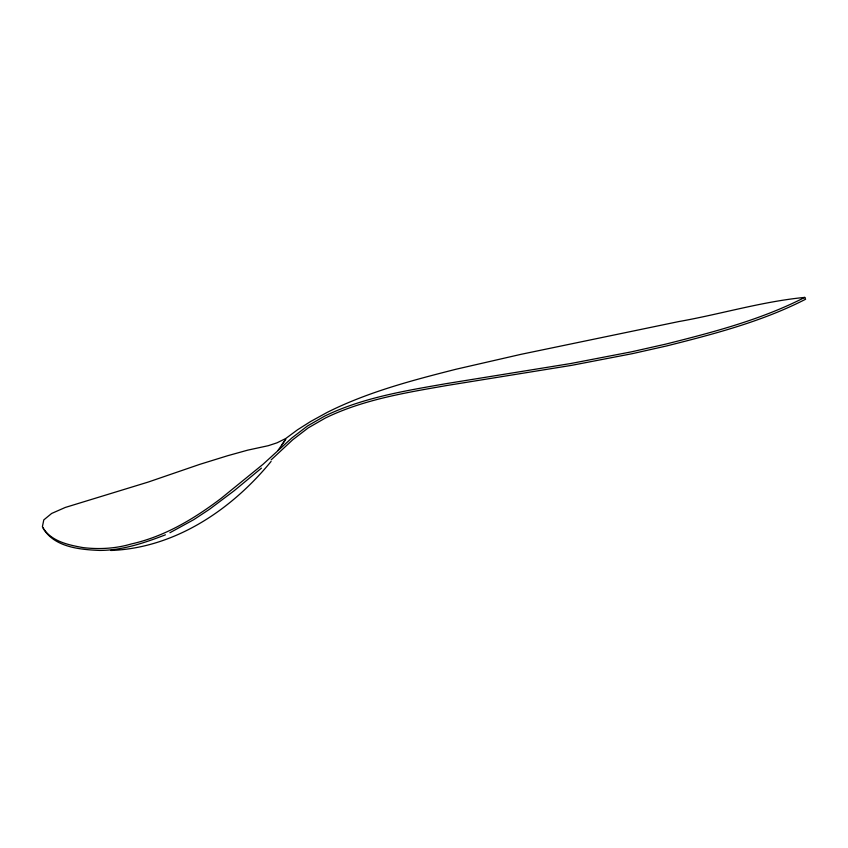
<?xml version="1.0" encoding="UTF-8"?>
<svg xmlns="http://www.w3.org/2000/svg" width="848" height="848" viewBox="0 0 848 848"><rect width="100%" height="100%" fill="white"/><g stroke="black" fill="none" stroke-linecap="round" stroke-linejoin="round"><path stroke-width="1.27" d="M43.365 527.954L43.248 528.527C54.601 547.214 79.776 549.61 99.682 550.426C122.441 550.394 144.414 542.911 165.413 534.823M278.059 450.299L285.755 439.253L281.525 445.306M271.084 461.439C231.525 509.786 174.847 548.073 110.802 550.479M271.148 459.87L292.698 439.805L308.28 427.848L325.473 417.969C363.442 399.514 405.641 392.719 446.832 385.511L571.573 365.361L632.354 353.658L666.623 345.952C713.984 334.017 761.907 321.625 805.6 299.238L804.752 297.404C762.225 301.506 720.832 314.142 678.76 321.572L521.022 354.326L456.076 369.23C412.213 380.36 367.905 391.956 327.275 412.34L310.559 421.541L297.595 429.745L285.755 438.511L276.989 442.836L268.307 445.688L247.701 450.15L227.646 455.726L199.81 464.344L148.199 482.067L65.275 507.454L51.643 513.453L43.789 519.909L42.4 526.693C50.202 541.141 68.158 544.957 83.072 547.617C99.195 549.504 115.72 548.614 131.323 543.96C164.66 536.551 194.319 518.679 221.233 498.285L262.997 464.322L291.85 437.971L307.442 426.014L324.625 416.135C362.594 397.68 404.793 390.886 445.984 383.678L570.736 363.527L631.506 351.825L665.775 344.118C713.147 332.183 761.059 319.791 804.752 297.404M261.438 468.149L234.133 490.759L209.424 509.33L193.747 519.665L169.929 532.724"/></g></svg>
